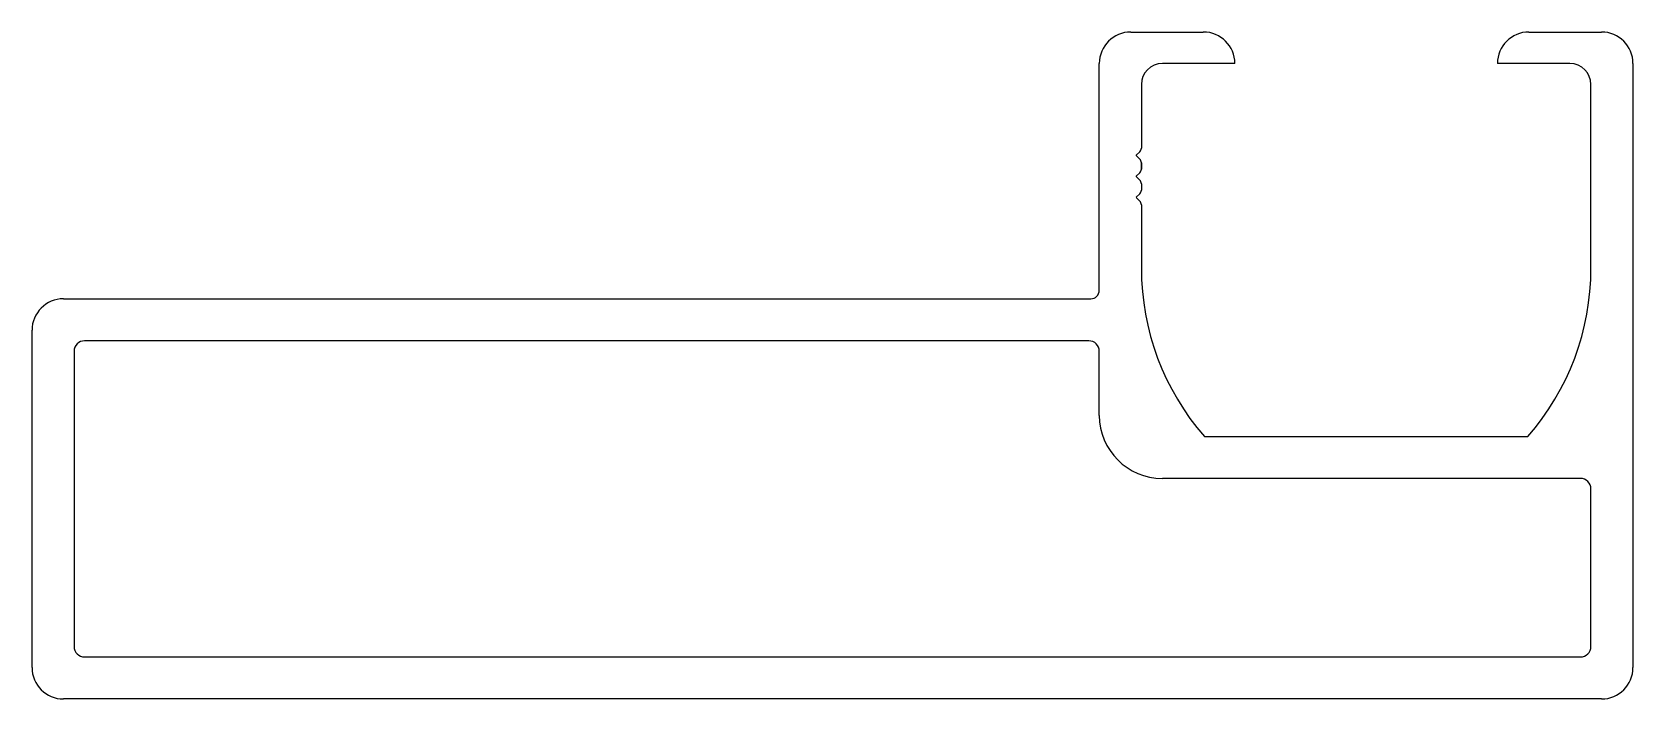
# Model space of a CAD drawing. Header units: inches. Extents: x -38.3 to 37.9, y 0 to 31.8.
import ezdxf

# ---------------------------------------------------------------- set-up
doc = ezdxf.new("R2010")
doc.units = ezdxf.units.IN
doc.header["$MEASUREMENT"] = 0

msp = doc.modelspace()

# ---------------------------------------------------------------- linework, layer by layer
at = {"color": 7}
for p, q in [((14.049, 31.773), (17.499, 31.773)), ((32.999, 31.773), (36.449, 31.773)), ((12.549, 19.483), (12.549, 30.273)), ((18.999, 30.273), (15.549, 30.273)), ((18.999, 30.273), (18.999, 30.273)), ((34.949, 30.273), (31.499, 30.273)), ((37.949, 30.273), (37.949, 1.523)), ((14.549, 29.273), (14.549, 26.252)), ((35.949, 20.523), (35.949, 29.273)), ((14.476, 26.075), (14.305, 25.904)), ((14.549, 26.252), (14.549, 26.252)), ((14.549, 26.252), (14.549, 26.252)), ((14.305, 25.893), (14.476, 25.722)), ((14.549, 25.545), (14.549, 25.252)), ((14.549, 25.252), (14.549, 25.545)), ((14.549, 25.545), (14.549, 25.252)), ((14.549, 25.252), (14.549, 25.545)), ((14.549, 25.545), (14.549, 25.252)), ((14.549, 25.252), (14.549, 25.252)), ((14.476, 25.075), (14.305, 24.904)), ((14.305, 24.893), (14.476, 24.722)), ((14.549, 24.545), (14.549, 24.252)), ((14.476, 24.075), (14.305, 23.904)), ((14.305, 23.893), (14.476, 23.722)), ((14.549, 23.545), (14.549, 23.545)), ((14.549, 23.545), (14.549, 23.545)), ((14.549, 23.545), (14.549, 23.545)), ((14.549, 23.545), (14.549, 23.545)), ((14.549, 23.545), (14.549, 20.523)), ((-36.751, 19.073), (12.139, 19.073)), ((-38.251, 1.523), (-38.251, 17.573)), ((12.049, 17.073), (-35.751, 17.073)), ((-36.251, 16.573), (-36.251, 2.523)), ((12.549, 13.523), (12.549, 16.573)), ((17.548, 12.523), (32.949, 12.523)), ((35.449, 10.523), (15.549, 10.523)), ((35.949, 2.523), (35.949, 10.023)), ((-35.751, 2.023), (35.449, 2.023)), ((36.449, 0.023), (-36.751, 0.023))]:
    msp.add_line(p, q, dxfattribs=at)
for centre, radius, start, end in [((14.049, 30.273), 1.5, 90, 180), ((17.499, 30.273), 1.5, 0, 90), ((32.999, 30.273), 1.5, 90, 180), ((36.449, 30.273), 1.5, 0, 90), ((15.549, 29.273), 1, 90, 180), ((34.949, 29.273), 1, 0, 90), ((14.299, 26.252), 0.25, 315, 360), ((14.31, 25.898), 0.008, 135, 225), ((14.299, 25.545), 0.25, 360, 45), ((14.299, 25.252), 0.25, 315, 360), ((14.31, 24.898), 0.008, 135, 225), ((14.299, 24.545), 0.25, 360, 45), ((14.31, 23.898), 0.008, 135, 225), ((14.299, 24.252), 0.25, 315, 360), ((14.299, 23.545), 0.25, 0, 45), ((26.719, 20.523), 12.17, 180, 221.0984), ((23.779, 20.523), 12.17, 318.9016, 360), ((-36.751, 17.573), 1.5, 90, 180), ((12.139, 19.483), 0.41, 270, 360), ((-35.751, 16.573), 0.5, 90, 180), ((12.049, 16.573), 0.5, 0, 90), ((15.549, 13.523), 3, 180, 270), ((35.449, 10.023), 0.5, 360, 90), ((-35.751, 2.523), 0.5, 180, 270), ((35.449, 2.523), 0.5, 270, 0), ((-36.751, 1.523), 1.5, 180, 270), ((36.449, 1.523), 1.5, 270, 0)]:
    msp.add_arc(centre, radius, start, end, dxfattribs=at)

doc.saveas('drawing.dxf')
